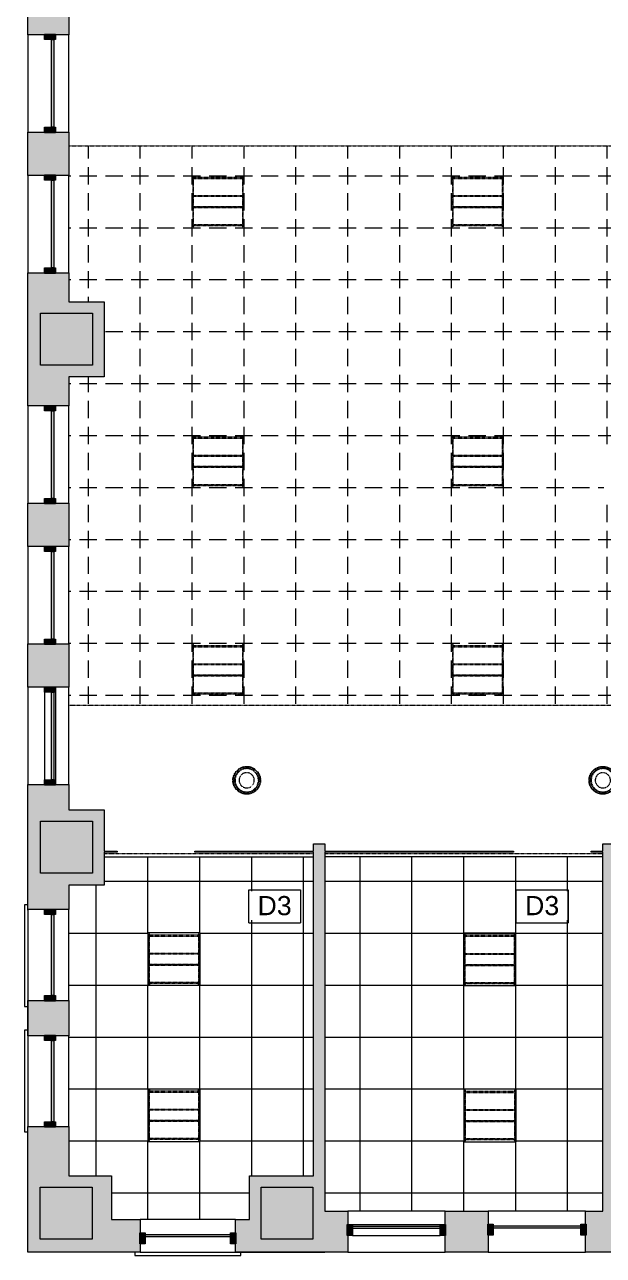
# Model space of a CAD drawing. Header units: inches. Extents: x -1767 to 678, y -1053 to 120.
# Drawn here: x -1767 to -1500, y -1024 to -456 of the extents above; entities that cross this region are included whole.
import ezdxf

# ---------------------------------------------------------------- set-up
doc = ezdxf.new("R2010")
doc.units = ezdxf.units.IN
doc.header["$MEASUREMENT"] = 0
doc.linetypes.add('Demolished', pattern=[0.1875, 0.125, -0.0625])
for name, color, linetype, lineweight in [('06_555 11th St - background_dwg', 8, 'Continuous', 9), ('A-ANNO-KEYN', 231, 'Continuous', 9), ('A-CLNG', 13, 'Continuous', 13), ('A-CLNG-PATT', 13, 'Continuous', 13), ('A-GLAZ-CURT', 52, 'Continuous', 13), ('A-GLAZ-CWMG', 51, 'Continuous', 13), ('A-WALL', 113, 'Continuous', 13), ('A-WALL-PATT', 111, 'Continuous', 13), ('C-Hatch', 7, 'Continuous', 9), ('E-LITE-EQPM', 33, 'Demolished', 9), ('I-WALL', 2, 'Continuous', 13), ('P-SILL', 7, 'Continuous', 9), ('S-COLS', 52, 'Continuous', 13), ('W', 7, 'Continuous', 9)]:
    doc.layers.add(name, color=color, linetype=linetype, lineweight=lineweight)
doc.styles.add('Arial_2', font='arial.ttf', dxfattribs={"height": 8.851796})

# ---------------------------------------------------------------- blocks, each defined once
blk = doc.blocks.new('System Panel - Glazed-4836574-FIRST FLOOR RCP DEMO')
at = {"layer": 'A-GLAZ-CURT', "lineweight": 9}
blk.add_hatch(color=7, dxfattribs=at).paths.add_polyline_path([(18.75, 1.75), (-18.75, 1.75), (-18.75, 0.75), (18.75, 0.75)], flags=0)
at = {"layer": 'A-GLAZ-CURT', "color": 8, "lineweight": 20}
for p, q in [((-18.75, 0.75), (-18.75, 1.75)), ((-18.75, 1.75), (18.75, 1.75)), ((18.75, 0.75), (-18.75, 0.75)), ((18.75, 1.75), (18.75, 0.75))]:
    blk.add_line(p, q, dxfattribs=at)
blk = doc.blocks.new('Rectangular Mullion - 2_5_ x 5_ rectangular-4836572-FIRST FLOOR RCP DEMO')
at = {"layer": 'A-GLAZ-CWMG', "lineweight": 9}
blk.add_hatch(color=7, dxfattribs=at).paths.add_polyline_path([(1.25, -2.5), (-1, -2.5), (-1, 2.5), (1.25, 2.5), (1.25, -1.75)], flags=0)
at = {"layer": 'A-GLAZ-CWMG', "color": 8, "lineweight": 20}
for p, q in [((1.25, 2.5), (-1.25, 2.5)), ((-1.25, 2.5), (-1.25, -2.5)), ((1.25, -2.5), (1.25, 2.5)), ((-1.25, -2.5), (1.25, -2.5))]:
    blk.add_line(p, q, dxfattribs=at)
blk = doc.blocks.new('Rectangular Mullion - 2_5_ x 5_ rectangular-4837751-FIRST FLOOR RCP DEMO')
at = {"layer": 'A-GLAZ-CWMG', "lineweight": 9}
blk.add_hatch(color=7, dxfattribs=at).paths.add_polyline_path([(1, -0.75), (1, -2.5), (-1.25, -2.5), (-1.25, 2.5), (1, 2.5)], flags=0)
at = {"layer": 'A-GLAZ-CWMG', "color": 8, "lineweight": 20}
for p, q in [((1.25, 2.5), (-1.25, 2.5)), ((-1.25, 2.5), (-1.25, -2.5)), ((1.25, -2.5), (1.25, 2.5)), ((-1.25, -2.5), (1.25, -2.5))]:
    blk.add_line(p, q, dxfattribs=at)
blk = doc.blocks.new('System Panel - Glazed-4837756-FIRST FLOOR RCP DEMO')
at = {"layer": 'A-GLAZ-CURT', "lineweight": 9}
blk.add_hatch(color=7, dxfattribs=at).paths.add_polyline_path([(20.25, 0.75), (20.25, 1.75), (-20.25, 1.75), (-20.25, 0.75), (5.84, 0.75)], flags=0)
at = {"layer": 'A-GLAZ-CURT', "color": 8, "lineweight": 20}
for p, q in [((-20.25, 0.75), (-20.25, 1.75)), ((-20.25, 1.75), (20.25, 1.75)), ((20.25, 0.75), (-20.25, 0.75)), ((20.25, 1.75), (20.25, 0.75))]:
    blk.add_line(p, q, dxfattribs=at)
blk = doc.blocks.new('System Panel - Glazed-4837760-FIRST FLOOR RCP DEMO')
at = {"layer": 'A-GLAZ-CURT', "lineweight": 9}
blk.add_hatch(color=7, dxfattribs=at).paths.add_polyline_path([(20.25, 0.75), (20.25, 1.75), (-20.25, 1.75), (-20.25, 0.75), (-18.45, 0.75)], flags=0)
at = {"layer": 'A-GLAZ-CURT', "color": 8, "lineweight": 20}
for p, q in [((-20.25, 0.75), (-20.25, 1.75)), ((-20.25, 1.75), (20.25, 1.75)), ((20.25, 0.75), (-20.25, 0.75)), ((20.25, 1.75), (20.25, 0.75))]:
    blk.add_line(p, q, dxfattribs=at)
blk = doc.blocks.new('System Panel - Glazed-4838992-FIRST FLOOR RCP DEMO')
at = {"layer": 'A-GLAZ-CURT', "lineweight": 9}
blk.add_hatch(color=7, dxfattribs=at).paths.add_polyline_path([(19.75, 0.75), (19.75, 1.75), (-19.75, 1.75), (-19.75, 0.75), (-10.61, 0.75)], flags=0)
at = {"layer": 'A-GLAZ-CURT', "color": 8, "lineweight": 20}
for p, q in [((-19.75, 0.75), (-19.75, 1.75)), ((-19.75, 1.75), (19.75, 1.75)), ((19.75, 0.75), (-19.75, 0.75)), ((19.75, 1.75), (19.75, 0.75))]:
    blk.add_line(p, q, dxfattribs=at)
blk = doc.blocks.new('Rectangular Mullion - 2_5_ x 5_ rectangular-4837755-FIRST FLOOR RCP DEMO')
at = {"layer": 'A-GLAZ-CWMG', "lineweight": 9}
for p, q in [((-1758.13, -764.03), (-1758.13, -804.53)), ((-1753.13, -764.03), (-1753.13, -804.53))]:
    blk.add_line(p, q, dxfattribs=at)
blk = doc.blocks.new('Concrete-Rectangular-Column - 24 x 24-5170815-FIRST FLOOR RCP DEMO')
at = {"layer": 'S-COLS', "lineweight": 9}
blk.add_hatch(color=7, dxfattribs=at).paths.add_polyline_path([(-12, -12), (12, -12), (12, 12), (-12, 12), (-12, -7.48)], flags=0)
at = {"layer": 'S-COLS', "color": 8, "lineweight": 20}
for p, q in [((-12, 12), (12, 12)), ((-12, -12), (-12, 12)), ((12, 12), (12, -12)), ((12, -12), (-12, -12))]:
    blk.add_line(p, q, dxfattribs=at)
blk = doc.blocks.new('L-Recessed-Axis-Day-Acrylic - 2 x 2-4558112-FIRST FLOOR RCP DEMO')
at = {"layer": 'E-LITE-EQPM', "color": 7}
for p, q in [((-11.34, 11.7), (-11.7, 11.7)), ((-11.7, 11.64), (-11.7, 11.7)), ((-11.7, 11.7), (-11.7, 11.64)), ((-11.7, -11.64), (-11.7, 11.64)), ((-11.34, 11.64), (-11.34, 11.7)), ((-11.34, 11.7), (-11.34, 11.64)), ((-11.34, 11.64), (-11.34, -11.64)), ((11.7, 11.7), (11.34, 11.7)), ((11.34, 11.64), (11.34, 11.7)), ((11.34, 11.7), (11.34, 11.64)), ((11.34, -11.64), (11.34, 11.64)), ((11.7, 11.64), (11.7, 11.7)), ((11.7, 11.7), (11.7, 11.64)), ((11.7, 11.64), (11.7, -11.64)), ((11.34, 11.28), (-11.34, 11.28)), ((-11.34, 11.19), (-11.34, 11.22)), ((-11.34, 10.99), (-11.34, 11.19)), ((-11.34, 10.97), (-11.34, 10.99)), ((-11.34, 10.66), (11.34, 10.66)), ((11.34, 11.22), (11.34, 11.19)), ((11.34, 11.19), (11.34, 10.99)), ((11.34, 10.99), (11.34, 10.97)), ((-11.34, 2.76), (11.34, 2.76)), ((-11.34, 2.47), (11.34, 2.47)), ((11.34, 2.44), (-11.34, 2.44)), ((-11.34, -2.44), (11.34, -2.44)), ((-11.34, -2.47), (11.34, -2.47)), ((-11.34, -2.76), (11.34, -2.76)), ((-11.34, -10.66), (11.34, -10.66)), ((-11.34, -10.99), (-11.34, -10.97)), ((-11.34, -11.19), (-11.34, -10.99)), ((-11.34, -11.22), (-11.34, -11.19)), ((-11.34, -11.28), (11.34, -11.28)), ((11.34, -10.97), (11.34, -10.99)), ((11.34, -10.99), (11.34, -11.19)), ((11.34, -11.19), (11.34, -11.22)), ((-11.7, -11.64), (-11.7, -11.7)), ((-11.7, -11.7), (-11.7, -11.64)), ((-11.7, -11.7), (-11.34, -11.7)), ((-11.34, -11.64), (-11.34, -11.7)), ((-11.34, -11.7), (-11.34, -11.64)), ((11.34, -11.64), (11.34, -11.7)), ((11.34, -11.7), (11.34, -11.64)), ((11.34, -11.7), (11.7, -11.7)), ((11.7, -11.64), (11.7, -11.7)), ((11.7, -11.7), (11.7, -11.64))]:
    blk.add_line(p, q, dxfattribs=at)
blk = doc.blocks.new('L-Recessed-Axis-Day-Acrylic - 2 x 2-V4-FIRST FLOOR RCP DEMO')
at = {"layer": 'E-LITE-EQPM', "color": 7}
for p, q in [((-11.34, 11.7), (-11.7, 11.7)), ((-11.7, 11.64), (-11.7, 11.7)), ((-11.7, -11.64), (-11.7, 11.64)), ((-11.34, 11.7), (-11.34, 11.64)), ((-11.34, 11.64), (-11.34, -11.64)), ((11.7, 11.7), (11.34, 11.7)), ((11.34, 11.64), (11.34, 11.7)), ((11.34, -11.64), (11.34, 11.64)), ((11.7, 11.7), (11.7, 11.64)), ((11.7, 11.64), (11.7, -11.64)), ((11.34, 11.28), (-11.34, 11.28)), ((-11.34, 11.19), (-11.34, 11.22)), ((-11.34, 10.99), (-11.34, 11.19)), ((-11.34, 10.97), (-11.34, 10.99)), ((-11.34, 10.66), (11.34, 10.66)), ((11.34, 11.22), (11.34, 11.19)), ((11.34, 11.19), (11.34, 10.99)), ((11.34, 10.99), (11.34, 10.97)), ((-11.34, 2.76), (11.34, 2.76)), ((-11.34, 2.47), (11.34, 2.47)), ((11.34, 2.44), (-11.34, 2.44)), ((-11.34, -2.44), (11.34, -2.44)), ((-11.34, -2.47), (11.34, -2.47)), ((-11.34, -2.76), (11.34, -2.76)), ((-11.34, -10.66), (11.34, -10.66)), ((-11.34, -10.99), (-11.34, -10.97)), ((-11.34, -11.19), (-11.34, -10.99)), ((-11.34, -11.22), (-11.34, -11.19)), ((-11.34, -11.28), (11.34, -11.28)), ((11.34, -10.97), (11.34, -10.99)), ((11.34, -10.99), (11.34, -11.19)), ((11.34, -11.19), (11.34, -11.22)), ((-11.7, -11.7), (-11.7, -11.64)), ((-11.7, -11.7), (-11.34, -11.7)), ((-11.34, -11.64), (-11.34, -11.7)), ((11.34, -11.7), (11.34, -11.64)), ((11.34, -11.7), (11.7, -11.7)), ((11.7, -11.64), (11.7, -11.7))]:
    blk.add_line(p, q, dxfattribs=at)
blk = doc.blocks.new('L-Recessed-Axis-Day-Acrylic - 2 x 2-V5-FIRST FLOOR RCP DEMO')
at = {"layer": 'E-LITE-EQPM', "color": 7}
for p, q in [((-11.34, 11.7), (-11.7, 11.7)), ((-11.7, 11.64), (-11.7, 11.7)), ((-11.7, -11.64), (-11.7, 11.64)), ((-11.34, 11.7), (-11.34, 11.64)), ((-11.34, 11.64), (-11.34, -11.64)), ((11.7, 11.7), (11.34, 11.7)), ((11.34, 11.64), (11.34, 11.7)), ((11.34, -11.64), (11.34, 11.64)), ((11.7, 11.7), (11.7, 11.64)), ((11.7, 11.64), (11.7, -11.64)), ((11.34, 11.28), (-11.34, 11.28)), ((-11.34, 11.19), (-11.34, 11.22)), ((-11.34, 10.99), (-11.34, 11.19)), ((-11.34, 10.97), (-11.34, 10.99)), ((-11.34, 10.66), (11.34, 10.66)), ((11.34, 11.22), (11.34, 11.19)), ((11.34, 11.19), (11.34, 10.99)), ((11.34, 10.99), (11.34, 10.97)), ((-11.34, 2.76), (11.34, 2.76)), ((-11.34, 2.47), (11.34, 2.47)), ((11.34, 2.44), (-11.34, 2.44)), ((-11.34, -2.44), (11.34, -2.44)), ((-11.34, -2.47), (11.34, -2.47)), ((-11.34, -2.76), (11.34, -2.76)), ((-11.34, -10.66), (11.34, -10.66)), ((-11.34, -10.99), (-11.34, -10.97)), ((-11.34, -11.19), (-11.34, -10.99)), ((-11.34, -11.22), (-11.34, -11.19)), ((-11.34, -11.28), (11.34, -11.28)), ((11.34, -10.97), (11.34, -10.99)), ((11.34, -10.99), (11.34, -11.19)), ((11.34, -11.19), (11.34, -11.22)), ((-11.7, -11.7), (-11.7, -11.64)), ((-11.7, -11.7), (-11.34, -11.7)), ((-11.34, -11.64), (-11.34, -11.7)), ((11.34, -11.7), (11.34, -11.64)), ((11.34, -11.7), (11.7, -11.7)), ((11.7, -11.64), (11.7, -11.7))]:
    blk.add_line(p, q, dxfattribs=at)
blk = doc.blocks.new('L-Pendant Allea - L-Pendant Allea-5739319-FIRST FLOOR RCP DEMO')
at = {"layer": 'E-LITE-EQPM', "color": 7, "flags": 128}
for points in [[(-6.42, 0), (-6.41, 0.26), (-6.4, 0.51), (-6.37, 0.77), (-6.34, 1.02), (-6.29, 1.28), (-6.24, 1.53), (-6.17, 1.77), (-6.09, 2.02), (-6.01, 2.26), (-5.91, 2.5), (-5.81, 2.73), (-5.69, 2.96), (-5.57, 3.19), (-5.44, 3.41), (-5.3, 3.63), (-5.15, 3.83), (-4.99, 4.04), (-4.83, 4.23), (-4.65, 4.42), (-4.47, 4.61), (-4.29, 4.78), (-4.09, 4.95), (-3.89, 5.11), (-3.68, 5.26), (-3.47, 5.4), (-3.25, 5.54), (-3.03, 5.66), (-2.8, 5.78), (-2.56, 5.89), (-2.33, 5.98), (-2.09, 6.07), (-1.84, 6.15), (-1.59, 6.22), (-1.34, 6.28), (-1.09, 6.33), (-0.84, 6.37), (-0.58, 6.39), (-0.33, 6.41), (-0.07, 6.42), (0.19, 6.42), (0.44, 6.4), (0.7, 6.38), (0.95, 6.35), (1.21, 6.31), (1.46, 6.25), (1.71, 6.19), (1.95, 6.12), (2.2, 6.03), (2.44, 5.94), (2.67, 5.84), (2.9, 5.73), (3.13, 5.61), (3.35, 5.48), (3.57, 5.34), (3.78, 5.19), (3.98, 5.04), (4.18, 4.87), (4.37, 4.7), (4.56, 4.52), (4.73, 4.34), (4.9, 4.14), (5.07, 3.94), (5.22, 3.74), (5.36, 3.53), (5.5, 3.31), (5.63, 3.09), (5.75, 2.86), (5.86, 2.63), (5.96, 2.39), (6.05, 2.15), (6.13, 1.91), (6.2, 1.66), (6.26, 1.41), (6.31, 1.16), (6.36, 0.91), (6.39, 0.65), (6.41, 0.4), (6.42, 0.14), (6.42, 0)], [(-6.3, 0), (-6.29, 0.25), (-6.27, 0.5), (-6.25, 0.75), (-6.21, 1), (-6.17, 1.25), (-6.11, 1.5), (-6.05, 1.74), (-5.98, 1.98), (-5.89, 2.22), (-5.8, 2.45), (-5.7, 2.68), (-5.58, 2.91), (-5.46, 3.13), (-5.33, 3.34), (-5.2, 3.55), (-5.05, 3.76), (-4.89, 3.96), (-4.73, 4.15), (-4.56, 4.34), (-4.39, 4.52), (-4.2, 4.69), (-4.01, 4.85), (-3.81, 5.01), (-3.61, 5.16), (-3.4, 5.3), (-3.19, 5.43), (-2.97, 5.55), (-2.74, 5.67), (-2.51, 5.77), (-2.28, 5.87), (-2.04, 5.95), (-1.8, 6.03), (-1.56, 6.1), (-1.32, 6.16), (-1.07, 6.2), (-0.82, 6.24), (-0.57, 6.27), (-0.32, 6.29), (-0.07, 6.29), (0.18, 6.29), (0.44, 6.28), (0.69, 6.26), (0.94, 6.23), (1.18, 6.18), (1.43, 6.13), (1.67, 6.07), (1.92, 6), (2.15, 5.92), (2.39, 5.82), (2.62, 5.72), (2.85, 5.61), (3.07, 5.5), (3.29, 5.37), (3.5, 5.23), (3.7, 5.09), (3.91, 4.94), (4.1, 4.78), (4.29, 4.61), (4.47, 4.43), (4.64, 4.25), (4.81, 4.06), (4.97, 3.87), (5.12, 3.67), (5.26, 3.46), (5.39, 3.25), (5.52, 3.03), (5.64, 2.8), (5.74, 2.58), (5.84, 2.34), (5.93, 2.11), (6.01, 1.87), (6.08, 1.63), (6.14, 1.38), (6.19, 1.14), (6.23, 0.89), (6.26, 0.64), (6.28, 0.39), (6.29, 0.14), (6.3, 0)], [(6.42, 0), (6.41, -0.26), (6.4, -0.51), (6.37, -0.77), (6.34, -1.02), (6.29, -1.28), (6.24, -1.53), (6.17, -1.77), (6.09, -2.02), (6.01, -2.26), (5.91, -2.5), (5.81, -2.73), (5.69, -2.96), (5.57, -3.19), (5.44, -3.41), (5.3, -3.63), (5.15, -3.83), (4.99, -4.04), (4.83, -4.23), (4.65, -4.42), (4.47, -4.61), (4.29, -4.78), (4.09, -4.95), (3.89, -5.11), (3.68, -5.26), (3.47, -5.4), (3.25, -5.54), (3.03, -5.66), (2.8, -5.78), (2.56, -5.89), (2.33, -5.98), (2.09, -6.07), (1.84, -6.15), (1.59, -6.22), (1.34, -6.28), (1.09, -6.33), (0.84, -6.37), (0.58, -6.39), (0.33, -6.41), (0.07, -6.42), (-0.19, -6.42), (-0.44, -6.4), (-0.7, -6.38), (-0.95, -6.35), (-1.21, -6.31), (-1.46, -6.25), (-1.71, -6.19), (-1.95, -6.12), (-2.2, -6.03), (-2.44, -5.94), (-2.67, -5.84), (-2.9, -5.73), (-3.13, -5.61), (-3.35, -5.48), (-3.57, -5.34), (-3.78, -5.19), (-3.98, -5.04), (-4.18, -4.87), (-4.37, -4.7), (-4.56, -4.52), (-4.73, -4.34), (-4.9, -4.14), (-5.07, -3.94), (-5.22, -3.74), (-5.36, -3.53), (-5.5, -3.31), (-5.63, -3.09), (-5.75, -2.86), (-5.86, -2.63), (-5.96, -2.39), (-6.05, -2.15), (-6.13, -1.91), (-6.2, -1.66), (-6.26, -1.41), (-6.31, -1.16), (-6.36, -0.91), (-6.39, -0.65), (-6.41, -0.4), (-6.42, -0.14), (-6.42, 0)], [(6.3, 0), (6.29, -0.25), (6.27, -0.5), (6.25, -0.75), (6.21, -1), (6.17, -1.25), (6.11, -1.5), (6.05, -1.74), (5.98, -1.98), (5.89, -2.22), (5.8, -2.45), (5.7, -2.68), (5.58, -2.91), (5.46, -3.13), (5.33, -3.34), (5.2, -3.55), (5.05, -3.76), (4.89, -3.96), (4.73, -4.15), (4.56, -4.34), (4.39, -4.52), (4.2, -4.69), (4.01, -4.85), (3.81, -5.01), (3.61, -5.16), (3.4, -5.3), (3.19, -5.43), (2.97, -5.55), (2.74, -5.67), (2.51, -5.77), (2.28, -5.87), (2.04, -5.95), (1.8, -6.03), (1.56, -6.1), (1.32, -6.16), (1.07, -6.2), (0.82, -6.24), (0.57, -6.27), (0.32, -6.29), (0.07, -6.29), (-0.18, -6.29), (-0.44, -6.28), (-0.69, -6.26), (-0.94, -6.23), (-1.18, -6.18), (-1.43, -6.13), (-1.67, -6.07), (-1.92, -6), (-2.15, -5.92), (-2.39, -5.82), (-2.62, -5.72), (-2.85, -5.61), (-3.07, -5.5), (-3.29, -5.37), (-3.5, -5.23), (-3.7, -5.09), (-3.91, -4.94), (-4.1, -4.78), (-4.29, -4.61), (-4.47, -4.43), (-4.64, -4.25), (-4.81, -4.06), (-4.97, -3.87), (-5.12, -3.67), (-5.26, -3.46), (-5.39, -3.25), (-5.52, -3.03), (-5.64, -2.8), (-5.74, -2.58), (-5.84, -2.34), (-5.93, -2.11), (-6.01, -1.87), (-6.08, -1.63), (-6.14, -1.38), (-6.19, -1.14), (-6.23, -0.89), (-6.26, -0.64), (-6.28, -0.39), (-6.29, -0.14), (-6.3, 0)]]:
    blk.add_lwpolyline(points, dxfattribs=at)
at = {"layer": 'E-LITE-EQPM', "color": 7}
for radius, start, end in [(6.25, 360, 180), (6.25, 180, 360), (5.65, 360, 180), (5.65, 180, 360), (5.4, 360, 180), (5.4, 180, 360), (3.52, 0, 180), (3.52, 180, 0)]:
    blk.add_arc((0, 0), radius, start, end, dxfattribs=at)
blk = doc.blocks.new('06_555 11th St - background_dwg-4793957-FIRST FLOOR RCP DEMO')
at = {"layer": 'C-Hatch'}
blk.add_line((1612.18, 1972.23), (1612.18, 1997.73), dxfattribs=at)
at = {"layer": 'P-SILL', "flags": 128}
for points in [[(1612.18, 2100.23), (1610.68, 2100.23), (1610.68, 2053.23), (1612.18, 2053.23)], [(1612.18, 2042.23), (1610.68, 2042.23), (1610.68, 1995.23), (1612.18, 1995.23)], [(1661.68, 1939.72), (1661.68, 1938.22), (1710.68, 1938.22), (1710.68, 1939.72)]]:
    blk.add_lwpolyline(points, dxfattribs=at)
at = {"layer": 'W'}
for p, q in [((1612.18, 2330.73), (1612.18, 2392.23)), ((1612.18, 2097.73), (1612.18, 2155.73)), ((1612.18, 2055.73), (1612.18, 2039.73)), ((1612.18, 1972.23), (1612.18, 1997.73)), ((1708.18, 1939.72), (1749.56, 1939.72))]:
    blk.add_line(p, q, dxfattribs=at)
blk = doc.blocks.new('Keynote Tag - Keynote Number - Boxed-135510-FIRST FLOOR RCP DEMO')
at = {"layer": 'A-ANNO-KEYN'}
for p, q in [((-0.125, -0.0792), (-0.125, 0.0781)), ((-0.125, 0.0781), (0.125, 0.0781)), ((0.125, 0.0781), (0.125, -0.0792)), ((-0.125, -0.0792), (0.125, -0.0792))]:
    blk.add_line(p, q, dxfattribs=at)

msp = doc.modelspace()

# ---------------------------------------------------------------- hatches: boundary and pattern name
at = {"layer": 'A-CLNG-PATT', "linetype": 'Demolished'}
h = msp.add_hatch(dxfattribs=at)
h.set_pattern_fill('FP1_5', color=10, style=0, pattern_type=2)
h.set_pattern_definition([(0, (-1474.04, -645.473), (24, -24), [4, -4, 8, -4, -4]), (0, (-1474.04, -645.473), (24, -24), [-20, 4, 0]), (270, (-1474.04, -645.473), (-24, -24), [4, -4, 8, -4, -4]), (270, (-1474.04, -645.473), (-24, -24), [-20, 4, 0])])
h.paths.add_polyline_path([(-1395.28, -770.28), (-1226.2, -770.28), (-1226.2, -511.67), (-1746.88, -511.67), (-1746.88, -583.66), (-1730.51, -583.66), (-1730.51, -618.41), (-1746.88, -618.41), (-1746.88, -770.28), (-1433.68, -770.28)], flags=0)
h.paths.add_polyline_path([(-1689.63, -765.41), (-1689.63, -742.13), (-1689.27, -742.13), (-1689.27, -742.49), (-1666.6, -742.49), (-1666.6, -742.13), (-1666.24, -742.13), (-1666.24, -765.41), (-1666.6, -765.41), (-1666.6, -765.05), (-1689.27, -765.05), (-1689.27, -765.41)], flags=0)
h.paths.add_polyline_path([(-1569.08, -765.41), (-1569.44, -765.41), (-1569.44, -742.13), (-1569.08, -742.13), (-1569.08, -742.49), (-1546.4, -742.49), (-1546.4, -742.13), (-1546.04, -742.13), (-1546.04, -765.41), (-1546.4, -765.41), (-1546.4, -765.05), (-1569.08, -765.05)], flags=0)
h.paths.add_polyline_path([(-1426.6, -765.41), (-1426.96, -765.41), (-1426.96, -765.05), (-1449.64, -765.05), (-1449.64, -765.41), (-1450, -765.41), (-1450, -742.13), (-1449.64, -742.13), (-1449.64, -742.49), (-1426.96, -742.49), (-1426.96, -742.13), (-1426.6, -742.13), (-1426.6, -762.22)], flags=0)
h.paths.add_polyline_path([(-1666.6, -756.53), (-1666.6, -756.25), (-1689.27, -756.25), (-1689.27, -756.53), (-1683.29, -756.53)], flags=0)
h.paths.add_polyline_path([(-1546.4, -756.53), (-1546.4, -756.25), (-1569.08, -756.25), (-1569.08, -756.53), (-1548.89, -756.53)], flags=0)
h.paths.add_polyline_path([(-1449.64, -756.53), (-1426.96, -756.53), (-1426.96, -756.25), (-1449.64, -756.25)], flags=0)
h.paths.add_polyline_path([(-1689.27, -751.3), (-1666.6, -751.3), (-1666.6, -751.01), (-1689.27, -751.01)], flags=0)
h.paths.add_polyline_path([(-1568.09, -751.3), (-1546.4, -751.3), (-1546.4, -751.01), (-1569.08, -751.01), (-1569.08, -751.3)], flags=0)
h.paths.add_polyline_path([(-1449.64, -751.3), (-1426.96, -751.3), (-1426.96, -751.01), (-1449.64, -751.01)], flags=0)
h.paths.add_polyline_path([(-1472.08, -679.18), (-1497.76, -679.18), (-1497.76, -675.68), (-1475.89, -675.68), (-1475.89, -674.78), (-1499.39, -674.78), (-1499.39, -650.78), (-1497.76, -650.78), (-1497.76, -649.28), (-1470.64, -649.28), (-1470.64, -679.18)], flags=0)
h.paths.add_polyline_path([(-1260.39, -678.93), (-1260.39, -673.68), (-1259.57, -673.68), (-1259.57, -643.68), (-1235.57, -643.68), (-1235.57, -673.68), (-1234.39, -673.68), (-1234.39, -678.93), (-1259.57, -678.93)], flags=0)
h.paths.add_polyline_path([(-1666.24, -669.01), (-1666.6, -669.01), (-1666.6, -668.65), (-1689.27, -668.65), (-1689.27, -669.01), (-1689.63, -669.01), (-1689.63, -645.73), (-1689.27, -645.73), (-1689.27, -646.09), (-1666.6, -646.09), (-1666.6, -645.73), (-1666.24, -645.73), (-1666.24, -667.35)], flags=0)
h.paths.add_polyline_path([(-1546.4, -669.01), (-1546.4, -668.65), (-1569.08, -668.65), (-1569.08, -669.01), (-1569.44, -669.01), (-1569.44, -645.73), (-1569.08, -645.73), (-1569.08, -646.09), (-1546.4, -646.09), (-1546.4, -645.73), (-1546.04, -645.73), (-1546.04, -669.01)], flags=0)
h.paths.add_polyline_path([(-1426.6, -669.01), (-1426.96, -669.01), (-1426.96, -668.65), (-1449.64, -668.65), (-1449.64, -669.01), (-1450, -669.01), (-1450, -645.73), (-1449.64, -645.73), (-1449.64, -646.09), (-1426.96, -646.09), (-1426.96, -645.73), (-1426.6, -645.73), (-1426.6, -667.35)], flags=0)
h.paths.add_polyline_path([(-1329.81, -669.01), (-1329.81, -645.73), (-1329.45, -645.73), (-1329.45, -646.09), (-1306.77, -646.09), (-1306.77, -645.73), (-1306.41, -645.73), (-1306.41, -669.01), (-1306.77, -669.01), (-1306.77, -668.65), (-1329.45, -668.65), (-1329.45, -669.01)], flags=0)
h.paths.add_polyline_path([(-1689.27, -660.13), (-1666.6, -660.13), (-1666.6, -659.84), (-1689.27, -659.84)], flags=0)
h.paths.add_polyline_path([(-1568.09, -660.13), (-1546.4, -660.13), (-1546.4, -659.84), (-1569.08, -659.84), (-1569.08, -660.13)], flags=0)
h.paths.add_polyline_path([(-1449.64, -660.13), (-1426.96, -660.13), (-1426.96, -659.84), (-1449.64, -659.84)], flags=0)
h.paths.add_polyline_path([(-1318.48, -660.13), (-1306.77, -660.13), (-1306.77, -659.84), (-1329.45, -659.84), (-1329.45, -660.13)], flags=0)
h.paths.add_polyline_path([(-1666.6, -654.89), (-1666.6, -654.61), (-1689.27, -654.61), (-1689.27, -654.89), (-1673.69, -654.89)], flags=0)
h.paths.add_polyline_path([(-1546.4, -654.89), (-1546.4, -654.61), (-1569.08, -654.61), (-1569.08, -654.89), (-1548.89, -654.89)], flags=0)
h.paths.add_polyline_path([(-1443.28, -654.89), (-1426.96, -654.89), (-1426.96, -654.61), (-1449.64, -654.61), (-1449.64, -654.89)], flags=0)
h.paths.add_polyline_path([(-1328.08, -654.89), (-1306.77, -654.89), (-1306.77, -654.61), (-1329.45, -654.61), (-1329.45, -654.89)], flags=0)
h.paths.add_polyline_path([(-1689.63, -548.98), (-1689.63, -525.7), (-1689.27, -525.7), (-1689.27, -526.06), (-1666.6, -526.06), (-1666.6, -525.7), (-1666.24, -525.7), (-1666.24, -548.98), (-1666.6, -548.98), (-1666.6, -548.61), (-1689.27, -548.61), (-1689.27, -548.98)], flags=0)
h.paths.add_polyline_path([(-1546.4, -548.98), (-1546.4, -548.61), (-1569.08, -548.61), (-1569.08, -548.98), (-1569.44, -548.98), (-1569.44, -525.7), (-1569.08, -525.7), (-1569.08, -526.06), (-1546.4, -526.06), (-1546.4, -525.7), (-1546.04, -525.7), (-1546.04, -548.98)], flags=0)
h.paths.add_polyline_path([(-1450, -548.98), (-1450, -525.7), (-1449.64, -525.7), (-1449.64, -526.06), (-1426.96, -526.06), (-1426.96, -525.7), (-1426.6, -525.7), (-1426.6, -548.98), (-1426.96, -548.98), (-1426.96, -548.61), (-1449.64, -548.61), (-1449.64, -548.98)], flags=0)
h.paths.add_polyline_path([(-1306.41, -548.98), (-1306.77, -548.98), (-1306.77, -548.61), (-1329.45, -548.61), (-1329.45, -548.98), (-1329.81, -548.98), (-1329.81, -525.7), (-1329.45, -525.7), (-1329.45, -526.06), (-1306.77, -526.06), (-1306.77, -525.7), (-1306.41, -525.7), (-1306.41, -548.55)], flags=0)
h.paths.add_polyline_path([(-1666.6, -540.09), (-1666.6, -539.81), (-1689.27, -539.81), (-1689.27, -540.09), (-1683.29, -540.09)], flags=0)
h.paths.add_polyline_path([(-1546.4, -540.09), (-1546.4, -539.81), (-1569.08, -539.81), (-1569.08, -540.09), (-1548.89, -540.09)], flags=0)
h.paths.add_polyline_path([(-1433.68, -540.09), (-1426.96, -540.09), (-1426.96, -539.81), (-1449.64, -539.81), (-1449.64, -540.09)], flags=0)
h.paths.add_polyline_path([(-1329.45, -540.09), (-1306.77, -540.09), (-1306.77, -539.81), (-1329.45, -539.81)], flags=0)
h.paths.add_polyline_path([(-1683.29, -534.86), (-1666.6, -534.86), (-1666.6, -534.58), (-1689.27, -534.58), (-1689.27, -534.86)], flags=0)
h.paths.add_polyline_path([(-1569.08, -534.86), (-1546.4, -534.86), (-1546.4, -534.58), (-1569.08, -534.58)], flags=0)
h.paths.add_polyline_path([(-1449.64, -534.86), (-1426.96, -534.86), (-1426.96, -534.58), (-1449.64, -534.58)], flags=0)
h.paths.add_polyline_path([(-1329.45, -534.86), (-1306.77, -534.86), (-1306.77, -534.58), (-1329.45, -534.58)], flags=0)
at = {"layer": 'A-CLNG-PATT'}
h = msp.add_hatch(dxfattribs=at)
h.set_pattern_fill('FP1_1', color=256, style=0, pattern_type=2)
h.set_pattern_definition([(90, (-1686.32, -923.408), (24, -1e-15), []), (0, (-1686.32, -923.408), (0, -24), [])])
h.paths.add_polyline_path([(-1664.09, -1007.78), (-1663.39, -1007.78), (-1663.39, -987.53), (-1633.76, -987.53), (-1633.76, -840.17), (-1730.51, -840.17), (-1730.51, -853.16), (-1746.88, -853.16), (-1746.88, -987.53), (-1727.14, -987.53), (-1727.14, -1007.78), (-1669.89, -1007.78)], flags=0)
h.paths.add_polyline_path([(-1710.38, -971.63), (-1710.38, -947.42), (-1686.17, -947.42), (-1686.17, -971.63), (-1702.49, -971.63)], flags=0)
h.paths.add_polyline_path([(-1686.17, -899.51), (-1710.38, -899.51), (-1710.38, -875.3), (-1686.17, -875.3), (-1686.17, -896.15)], flags=0)
h = msp.add_hatch(dxfattribs=at)
h.set_pattern_fill('FP1_2', color=256, style=0, pattern_type=2)
h.set_pattern_definition([(90, (-1564.198, -923.408), (24, -1e-15), []), (0, (-1564.198, -923.408), (0, -24), [])])
h.paths.add_polyline_path([(-1587.29, -1003.79), (-1499.89, -1003.79), (-1499.89, -839.92), (-1628.51, -839.92), (-1628.51, -1003.79), (-1617.88, -1003.79)], flags=0)
h.paths.add_polyline_path([(-1540.04, -971.76), (-1564.25, -971.76), (-1564.25, -947.55), (-1540.04, -947.55), (-1540.04, -968.69)], flags=0)
h.paths.add_polyline_path([(-1548.89, -899.63), (-1564.38, -899.63), (-1564.38, -875.42), (-1540.17, -875.42), (-1540.17, -899.63)], flags=0)
at = {"layer": 'A-WALL-PATT', "lineweight": 9}
h = msp.add_hatch(color=7, dxfattribs=at)
h.paths.add_polyline_path([(-1760.14, -990.28), (-1746.88, -990.28), (-1746.88, -964.78), (-1765.88, -964.78), (-1765.88, -990.28)], flags=0)
h.paths.add_polyline_path([(-1746.88, -922.78), (-1746.88, -906.53), (-1765.88, -906.53), (-1765.88, -922.78)], flags=0)
h.paths.add_polyline_path([(-1760.01, -864.53), (-1746.88, -864.53), (-1746.88, -847.66), (-1760.01, -847.66), (-1760.01, -823.66), (-1746.88, -823.66), (-1746.88, -806.78), (-1765.88, -806.78), (-1765.88, -864.53)], flags=0)
h.paths.add_polyline_path([(-1746.88, -761.78), (-1746.88, -741.78), (-1765.88, -741.78), (-1765.88, -761.78)], flags=0)
h.paths.add_polyline_path([(-1765.88, -696.78), (-1746.88, -696.78), (-1746.88, -676.78), (-1765.88, -676.78)], flags=0)
h.paths.add_polyline_path([(-1760.01, -631.78), (-1746.88, -631.78), (-1746.88, -612.91), (-1760.01, -612.91), (-1760.01, -588.91), (-1746.88, -588.91), (-1746.88, -570.28), (-1765.88, -570.28), (-1765.88, -631.78)], flags=0)
h.paths.add_polyline_path([(-1765.88, -525.28), (-1746.88, -525.28), (-1746.88, -505.28), (-1765.88, -505.28), (-1765.88, -522.26)], flags=0)
h.paths.add_polyline_path([(-1759.12, -460.28), (-1746.88, -460.28), (-1746.88, -440.53), (-1765.88, -440.53), (-1765.88, -460.28)], flags=0)
h.paths.add_polyline_path([(-1746.88, -395.53), (-1746.88, -376.41), (-1760.01, -376.41), (-1760.01, -352.41), (-1746.88, -352.41), (-1746.88, -333.78), (-1765.88, -333.78), (-1765.88, -395.53)], flags=0)
h.paths.add_polyline_path([(-1746.88, -288.78), (-1746.88, -268.78), (-1765.88, -268.78), (-1765.88, -288.78)], flags=0)
h.paths.add_polyline_path([(-1746.88, -223.78), (-1746.88, -203.78), (-1765.88, -203.78), (-1765.88, -223.78)], flags=0)
h.paths.add_polyline_path([(-1765.88, -158.78), (-1746.88, -158.78), (-1746.88, -147.16), (-1765.88, -147.16)], flags=0)
for points in [[(-1746.88, -588.91), (-1736.01, -588.91), (-1736.01, -583.66), (-1746.88, -583.66)], [(-1730.51, -612.91), (-1730.51, -583.66), (-1736.01, -583.66), (-1736.01, -612.91)], [(-1736.01, -618.41), (-1730.51, -618.41), (-1730.51, -612.91), (-1746.88, -612.91), (-1746.88, -618.41)], [(-1736.01, -823.91), (-1730.51, -823.91), (-1730.51, -818.41), (-1746.88, -818.41), (-1746.88, -823.66), (-1736.01, -823.66)], [(-1733.94, -847.66), (-1730.51, -847.66), (-1730.51, -823.91), (-1736.01, -823.91), (-1736.01, -847.66)], [(-1628.51, -987.53), (-1628.51, -834.15), (-1633.76, -834.15), (-1633.76, -987.53)], [(-1494.64, -1003.79), (-1494.64, -834.15), (-1499.89, -834.15), (-1499.89, -1003.79)], [(-1738.89, -853.16), (-1730.51, -853.16), (-1730.51, -847.66), (-1746.88, -847.66), (-1746.88, -853.16), (-1740.89, -853.16)], [(-1727.14, -993.03), (-1727.14, -987.53), (-1746.88, -987.53), (-1746.88, -990.28), (-1759.89, -990.28), (-1759.89, -992.78), (-1736.14, -992.78), (-1736.14, -993.03), (-1732.93, -993.03)], [(-1663.39, -1007.78), (-1658.01, -1007.78), (-1658.01, -992.78), (-1657.89, -992.78), (-1657.89, -987.53), (-1663.39, -987.53)], [(-1634.01, -993.03), (-1628.51, -993.03), (-1628.51, -987.53), (-1657.89, -987.53), (-1657.89, -992.78), (-1634.01, -992.78)], [(-1765.89, -1016.78), (-1760.14, -1016.78), (-1760.14, -992.78), (-1759.89, -992.78), (-1759.89, -990.28), (-1765.89, -990.28), (-1765.89, -1013.34)], [(-1736.14, -1016.78), (-1727.14, -1016.78), (-1727.14, -993.03), (-1736.14, -993.03), (-1736.14, -1013.34)], [(-1634.01, -1022.78), (-1628.51, -1022.78), (-1628.51, -993.03), (-1634.01, -993.03), (-1634.01, -1016.78)], [(-1727.14, -1022.78), (-1727.14, -1016.78), (-1765.89, -1016.78), (-1765.89, -1022.78), (-1736.14, -1022.78)], [(-1634.01, -1022.78), (-1634.01, -1016.78), (-1657.89, -1016.78), (-1657.89, -1022.78)]]:
    msp.add_hatch(color=7, dxfattribs=at).paths.add_polyline_path(points, flags=0)
h = msp.add_hatch(color=7, dxfattribs=at)
h.paths.add_polyline_path([(-1664.09, -838.03), (-1633.76, -838.03), (-1633.76, -837.53), (-1688.64, -837.53), (-1688.64, -838.03)], flags=0)
h.paths.add_polyline_path([(-1724.64, -838.03), (-1724.64, -837.53), (-1730.51, -837.53), (-1730.51, -838.03)], flags=0)
h = msp.add_hatch(color=7, dxfattribs=at)
h.paths.add_polyline_path([(-1499.89, -838.03), (-1499.89, -837.53), (-1505.26, -837.53), (-1505.26, -838.03)], flags=0)
h.paths.add_polyline_path([(-1548.89, -838.03), (-1541.26, -838.03), (-1541.26, -837.53), (-1628.51, -837.53), (-1628.51, -838.03), (-1587.29, -838.03)], flags=0)
h = msp.add_hatch(color=7, dxfattribs=at)
h.paths.add_polyline_path([(-1377.88, -1022.79), (-1367.26, -1022.78), (-1367.26, -1003.79), (-1377.88, -1003.79), (-1377.88, -1013.34)], flags=0)
h.paths.add_polyline_path([(-1442.88, -1022.79), (-1422.88, -1022.79), (-1422.88, -1003.79), (-1442.88, -1003.79), (-1442.88, -1013.34)], flags=0)
h.paths.add_polyline_path([(-1487.88, -1022.79), (-1487.88, -1003.79), (-1507.88, -1003.79), (-1507.88, -1022.79)], flags=0)
h.paths.add_polyline_path([(-1552.88, -1022.79), (-1552.88, -1003.79), (-1572.88, -1003.79), (-1572.88, -1022.79)], flags=0)
h.paths.add_polyline_path([(-1625.69, -1022.79), (-1617.88, -1022.79), (-1617.88, -1003.79), (-1628.51, -1003.79), (-1628.51, -1022.79)], flags=0)
h = msp.add_hatch(color=7, dxfattribs=at)
h.paths.add_polyline_path([(-1727.14, -1022.78), (-1713.88, -1022.78), (-1713.88, -1007.78), (-1727.14, -1007.78), (-1727.14, -1016.78)], flags=0)
h.paths.add_polyline_path([(-1658.01, -1022.78), (-1657.89, -1022.78), (-1657.89, -1016.78), (-1658.01, -1016.78), (-1658.01, -1007.78), (-1669.89, -1007.78), (-1669.89, -1022.78), (-1663.39, -1022.78)], flags=0)

# ---------------------------------------------------------------- linework, layer by layer
at = {"layer": 'A-CLNG', "color": 7, "linetype": 'Demolished', "lineweight": 9}
for p, q in [((-1746.88, -511.67), (-1226.2, -511.67)), ((-1226.2, -770.28), (-1746.88, -770.28)), ((-1730.51, -838.67), (-1633.76, -838.67)), ((-1628.51, -838.67), (-1499.89, -838.67))]:
    msp.add_line(p, q, dxfattribs=at)
at = {"layer": 'A-CLNG'}
for p, q in [((-1730.51, -840.17), (-1633.76, -840.17)), ((-1628.51, -839.92), (-1499.89, -839.92)), ((-1686.17, -875.3), (-1710.38, -875.3)), ((-1710.38, -875.3), (-1710.38, -899.51)), ((-1686.17, -899.51), (-1686.17, -875.3)), ((-1540.17, -875.42), (-1564.38, -875.42)), ((-1564.38, -875.42), (-1564.38, -899.63)), ((-1540.17, -899.63), (-1540.17, -875.42)), ((-1710.38, -899.51), (-1686.17, -899.51)), ((-1564.38, -899.63), (-1540.17, -899.63)), ((-1686.17, -947.42), (-1710.38, -947.42)), ((-1710.38, -947.42), (-1710.38, -971.63)), ((-1686.17, -971.63), (-1686.17, -947.42)), ((-1540.04, -947.55), (-1564.25, -947.55)), ((-1564.25, -947.55), (-1564.25, -971.76)), ((-1540.04, -971.76), (-1540.04, -947.55)), ((-1710.38, -971.63), (-1686.17, -971.63)), ((-1564.25, -971.76), (-1540.04, -971.76))]:
    msp.add_line(p, q, dxfattribs=at)
at = {"layer": 'A-WALL', "color": 8, "lineweight": 20}
for p, q in [((-1765.88, -460.28), (-1765.88, -440.53)), ((-1746.88, -440.53), (-1746.88, -460.28)), ((-1746.88, -460.28), (-1765.88, -460.28)), ((-1765.88, -525.28), (-1765.88, -505.28)), ((-1765.88, -505.28), (-1746.88, -505.28)), ((-1746.88, -505.28), (-1746.88, -525.28)), ((-1746.88, -525.28), (-1765.88, -525.28)), ((-1765.88, -631.78), (-1765.88, -570.28)), ((-1765.88, -570.28), (-1746.88, -570.28)), ((-1746.88, -570.28), (-1746.88, -583.66)), ((-1746.88, -583.66), (-1730.51, -583.66)), ((-1730.51, -583.66), (-1730.51, -618.41)), ((-1746.88, -618.41), (-1746.88, -631.78)), ((-1730.51, -618.41), (-1746.88, -618.41)), ((-1746.88, -631.78), (-1765.88, -631.78)), ((-1765.88, -696.78), (-1765.88, -676.78)), ((-1765.88, -676.78), (-1746.88, -676.78)), ((-1746.88, -676.78), (-1746.88, -696.78)), ((-1746.88, -696.78), (-1765.88, -696.78)), ((-1765.88, -761.78), (-1765.88, -741.78)), ((-1765.88, -741.78), (-1746.88, -741.78)), ((-1746.88, -741.78), (-1746.88, -761.78)), ((-1746.88, -761.78), (-1765.88, -761.78)), ((-1765.88, -864.53), (-1765.88, -806.78)), ((-1765.88, -806.78), (-1746.88, -806.78)), ((-1746.88, -806.78), (-1746.88, -818.41)), ((-1746.88, -818.41), (-1730.51, -818.41)), ((-1730.51, -818.41), (-1730.51, -837.53)), ((-1730.51, -838.03), (-1730.51, -853.16)), ((-1746.88, -853.16), (-1746.88, -864.53)), ((-1730.51, -853.16), (-1746.88, -853.16)), ((-1746.88, -864.53), (-1765.88, -864.53)), ((-1765.88, -922.78), (-1765.88, -906.53)), ((-1765.88, -906.53), (-1746.88, -906.53)), ((-1746.88, -906.53), (-1746.88, -922.78)), ((-1746.88, -922.78), (-1765.88, -922.78)), ((-1765.88, -990.28), (-1765.88, -964.78)), ((-1765.88, -964.78), (-1746.88, -964.78)), ((-1746.88, -964.78), (-1746.88, -987.53)), ((-1746.88, -987.53), (-1727.14, -987.53)), ((-1727.14, -987.53), (-1727.14, -1007.78)), ((-1663.39, -1007.78), (-1663.39, -987.53)), ((-1663.39, -987.53), (-1633.76, -987.53)), ((-1628.51, -987.53), (-1628.51, -1003.79)), ((-1765.89, -1022.78), (-1765.89, -990.28)), ((-1628.51, -1003.79), (-1617.88, -1003.79)), ((-1617.88, -1003.79), (-1617.88, -1022.79)), ((-1572.88, -1022.79), (-1572.88, -1003.79)), ((-1572.88, -1003.79), (-1552.88, -1003.79)), ((-1552.88, -1003.79), (-1552.88, -1022.79)), ((-1507.88, -1022.79), (-1507.88, -1003.79)), ((-1507.88, -1003.79), (-1499.89, -1003.79)), ((-1727.14, -1007.78), (-1713.88, -1007.78)), ((-1713.88, -1007.78), (-1713.88, -1022.78)), ((-1669.89, -1022.78), (-1669.89, -1007.78)), ((-1669.89, -1007.78), (-1663.39, -1007.78)), ((-1727.14, -1022.78), (-1765.89, -1022.78)), ((-1713.88, -1022.78), (-1727.14, -1022.78)), ((-1657.89, -1022.78), (-1669.89, -1022.78)), ((-1628.51, -1022.78), (-1657.89, -1022.78)), ((-1617.88, -1022.79), (-1628.51, -1022.79)), ((-1552.88, -1022.79), (-1572.88, -1022.79)), ((-1487.88, -1022.79), (-1507.88, -1022.79))]:
    msp.add_line(p, q, dxfattribs=at)
at = {"layer": 'A-WALL', "lineweight": 9}
for p, q in [((-1765.88, -460.28), (-1765.88, -505.28)), ((-1746.88, -505.28), (-1746.88, -460.28)), ((-1765.88, -525.28), (-1765.88, -570.28)), ((-1746.88, -570.28), (-1746.88, -525.28)), ((-1765.88, -631.78), (-1765.88, -676.78)), ((-1746.88, -676.78), (-1746.88, -631.78)), ((-1765.88, -696.78), (-1765.88, -741.78)), ((-1746.88, -741.78), (-1746.88, -696.78)), ((-1765.88, -761.78), (-1765.88, -806.78)), ((-1746.88, -806.78), (-1746.88, -761.78)), ((-1765.88, -864.53), (-1765.88, -906.53)), ((-1746.88, -906.53), (-1746.88, -864.53)), ((-1765.88, -922.78), (-1765.88, -964.78)), ((-1746.88, -964.78), (-1746.88, -922.78)), ((-1572.88, -1003.79), (-1617.88, -1003.79)), ((-1507.88, -1003.79), (-1552.88, -1003.79)), ((-1669.89, -1007.78), (-1713.88, -1007.78)), ((-1713.88, -1022.78), (-1669.89, -1022.78)), ((-1617.88, -1022.79), (-1572.88, -1022.79)), ((-1552.88, -1022.79), (-1507.88, -1022.79))]:
    msp.add_line(p, q, dxfattribs=at)
at = {"layer": 'I-WALL', "color": 8, "lineweight": 20}
for p, q in [((-1633.76, -837.53), (-1633.76, -834.15)), ((-1633.76, -834.15), (-1628.51, -834.15)), ((-1628.51, -834.15), (-1628.51, -837.53)), ((-1499.89, -837.53), (-1499.89, -834.15)), ((-1499.89, -834.15), (-1494.64, -834.15)), ((-1730.51, -837.53), (-1724.64, -837.53)), ((-1724.64, -838.03), (-1730.51, -838.03)), ((-1724.64, -837.53), (-1724.64, -838.03)), ((-1688.64, -837.53), (-1633.76, -837.53)), ((-1688.64, -838.03), (-1688.64, -837.53)), ((-1633.76, -838.03), (-1688.64, -838.03)), ((-1633.76, -987.53), (-1633.76, -838.03)), ((-1628.51, -837.53), (-1541.26, -837.53)), ((-1628.51, -838.03), (-1628.51, -987.53)), ((-1541.26, -838.03), (-1628.51, -838.03)), ((-1541.26, -837.53), (-1541.26, -838.03)), ((-1505.26, -838.03), (-1505.26, -837.53)), ((-1505.26, -837.53), (-1499.89, -837.53)), ((-1499.89, -838.03), (-1505.26, -838.03)), ((-1499.89, -1003.79), (-1499.89, -838.03))]:
    msp.add_line(p, q, dxfattribs=at)

# ---------------------------------------------------------------- block references
at = {"layer": '06_555 11th St - background_dwg', "color": 7}
msp.add_blockref('06_555 11th St - background_dwg-4793957-FIRST FLOOR RCP DEMO', (-3378.07, -2962.51), dxfattribs=at)
at = {"layer": 'A-ANNO-KEYN', "xscale": 95.99999999999994, "yscale": 95.99999999999994, "zscale": 95.99999999999994}
for p in [(-1651.72, -862.96), (-1527.95, -862.96)]:
    msp.add_blockref('Keynote Tag - Keynote Number - Boxed-135510-FIRST FLOOR RCP DEMO', p, dxfattribs=at)
at = {"layer": 'A-GLAZ-CURT', "lineweight": 9, "rotation": 270}
for name, p in [('System Panel - Glazed-4837760-FIRST FLOOR RCP DEMO', (-1755.63, -482.78)), ('System Panel - Glazed-4837760-FIRST FLOOR RCP DEMO', (-1755.63, -547.78)), ('System Panel - Glazed-4837760-FIRST FLOOR RCP DEMO', (-1755.63, -654.28)), ('System Panel - Glazed-4837760-FIRST FLOOR RCP DEMO', (-1755.63, -719.28)), ('System Panel - Glazed-4837756-FIRST FLOOR RCP DEMO', (-1755.63, -784.28)), ('System Panel - Glazed-4836574-FIRST FLOOR RCP DEMO', (-1755.63, -885.53)), ('System Panel - Glazed-4836574-FIRST FLOOR RCP DEMO', (-1755.63, -943.78))]:
    msp.add_blockref(name, p, dxfattribs=at)
at = {"layer": 'A-GLAZ-CURT', "lineweight": 9}
for name, p in [('System Panel - Glazed-4837756-FIRST FLOOR RCP DEMO', (-1595.38, -1012.6)), ('System Panel - Glazed-4837760-FIRST FLOOR RCP DEMO', (-1530.38, -1012.41)), ('System Panel - Glazed-4838992-FIRST FLOOR RCP DEMO', (-1691.89, -1016.41))]:
    msp.add_blockref(name, p, dxfattribs=at)
at = {"layer": 'A-GLAZ-CWMG', "lineweight": 9, "extrusion": (0, 0, -1)}
for name, p, rotation in [('Rectangular Mullion - 2_5_ x 5_ rectangular-4836572-FIRST FLOOR RCP DEMO', (1755.63, -461.28), 270), ('Rectangular Mullion - 2_5_ x 5_ rectangular-4836572-FIRST FLOOR RCP DEMO', (1755.63, -504.28), 270), ('Rectangular Mullion - 2_5_ x 5_ rectangular-4836572-FIRST FLOOR RCP DEMO', (1755.63, -526.28), 270), ('Rectangular Mullion - 2_5_ x 5_ rectangular-4836572-FIRST FLOOR RCP DEMO', (1755.63, -569.28), 270), ('Rectangular Mullion - 2_5_ x 5_ rectangular-4836572-FIRST FLOOR RCP DEMO', (1755.63, -632.78), 270), ('Rectangular Mullion - 2_5_ x 5_ rectangular-4836572-FIRST FLOOR RCP DEMO', (1755.63, -675.78), 270), ('Rectangular Mullion - 2_5_ x 5_ rectangular-4836572-FIRST FLOOR RCP DEMO', (1755.63, -697.78), 270), ('Rectangular Mullion - 2_5_ x 5_ rectangular-4836572-FIRST FLOOR RCP DEMO', (1755.63, -740.78), 270), ('Rectangular Mullion - 2_5_ x 5_ rectangular-4837751-FIRST FLOOR RCP DEMO', (1755.63, -762.78), 270), ('Rectangular Mullion - 2_5_ x 5_ rectangular-4837751-FIRST FLOOR RCP DEMO', (1755.63, -805.78), 270), ('Rectangular Mullion - 2_5_ x 5_ rectangular-4836572-FIRST FLOOR RCP DEMO', (1755.63, -865.53), 270), ('Rectangular Mullion - 2_5_ x 5_ rectangular-4836572-FIRST FLOOR RCP DEMO', (1755.63, -905.53), 270), ('Rectangular Mullion - 2_5_ x 5_ rectangular-4836572-FIRST FLOOR RCP DEMO', (1755.63, -923.78), 270), ('Rectangular Mullion - 2_5_ x 5_ rectangular-4836572-FIRST FLOOR RCP DEMO', (1755.63, -963.78), 270), ('Rectangular Mullion - 2_5_ x 5_ rectangular-4837751-FIRST FLOOR RCP DEMO', (1616.88, -1012.6), 180), ('Rectangular Mullion - 2_5_ x 5_ rectangular-4837751-FIRST FLOOR RCP DEMO', (1573.88, -1012.6), 180), ('Rectangular Mullion - 2_5_ x 5_ rectangular-4836572-FIRST FLOOR RCP DEMO', (1551.88, -1012.41), 180), ('Rectangular Mullion - 2_5_ x 5_ rectangular-4836572-FIRST FLOOR RCP DEMO', (1508.88, -1012.41), 180), ('Rectangular Mullion - 2_5_ x 5_ rectangular-4836572-FIRST FLOOR RCP DEMO', (1712.88, -1016.41), 180), ('Rectangular Mullion - 2_5_ x 5_ rectangular-4836572-FIRST FLOOR RCP DEMO', (1670.89, -1016.41), 180)]:
    msp.add_blockref(name, p, dxfattribs=dict(at, rotation=rotation))
at = {"layer": 'A-GLAZ-CWMG', "lineweight": 9}
msp.add_blockref('Rectangular Mullion - 2_5_ x 5_ rectangular-4837755-FIRST FLOOR RCP DEMO', (0, 0), dxfattribs=at)
at = {"layer": 'A-GLAZ-CWMG', "lineweight": 9, "rotation": 89.99999999999977}
msp.add_blockref('Rectangular Mullion - 2_5_ x 5_ rectangular-4837755-FIRST FLOOR RCP DEMO', (-2379.67, 743.03), dxfattribs=at)
at = {"layer": 'E-LITE-EQPM', "color": 7, "extrusion": (0, 0, -1), "rotation": 180}
for name, p in [('L-Recessed-Axis-Day-Acrylic - 2 x 2-V4-FIRST FLOOR RCP DEMO', (1677.93, -537.34)), ('L-Recessed-Axis-Day-Acrylic - 2 x 2-V4-FIRST FLOOR RCP DEMO', (1557.74, -537.34)), ('L-Recessed-Axis-Day-Acrylic - 2 x 2-V4-FIRST FLOOR RCP DEMO', (1677.93, -657.37)), ('L-Recessed-Axis-Day-Acrylic - 2 x 2-V4-FIRST FLOOR RCP DEMO', (1557.74, -657.37)), ('L-Recessed-Axis-Day-Acrylic - 2 x 2-V5-FIRST FLOOR RCP DEMO', (1677.93, -753.77)), ('L-Recessed-Axis-Day-Acrylic - 2 x 2-V5-FIRST FLOOR RCP DEMO', (1557.74, -753.77)), ('L-Recessed-Axis-Day-Acrylic - 2 x 2-4558112-FIRST FLOOR RCP DEMO', (1698.27, -887.4)), ('L-Recessed-Axis-Day-Acrylic - 2 x 2-4558112-FIRST FLOOR RCP DEMO', (1552.27, -887.53)), ('L-Recessed-Axis-Day-Acrylic - 2 x 2-4558112-FIRST FLOOR RCP DEMO', (1698.27, -959.53)), ('L-Recessed-Axis-Day-Acrylic - 2 x 2-4558112-FIRST FLOOR RCP DEMO', (1552.15, -959.65))]:
    msp.add_blockref(name, p, dxfattribs=at)
at = {"layer": 'E-LITE-EQPM', "color": 7}
for p in [(-1664.64, -804.78), (-1499.89, -804.78)]:
    msp.add_blockref('L-Pendant Allea - L-Pendant Allea-5739319-FIRST FLOOR RCP DEMO', p, dxfattribs=at)
at = {"layer": 'S-COLS', "lineweight": 9}
for p in [(-1748.01, -600.91), (-1748.01, -835.66), (-1748.14, -1004.78), (-1646.01, -1004.78)]:
    msp.add_blockref('Concrete-Rectangular-Column - 24 x 24-5170815-FIRST FLOOR RCP DEMO', p, dxfattribs=at)

# ---------------------------------------------------------------- next in the draw order: texts
at = {"layer": 'A-ANNO-KEYN', "char_height": 8.852, "width": 18.792, "attachment_point": 2, "line_spacing_factor": 0.938532, "style": 'Arial_2', "bg_fill": 3, "box_fill_scale": 1.25, "bg_fill_color": 0, "bg_fill_transparency": 0}
for insert in [(-1651.75, -858.25), (-1527.98, -858.25)]:
    msp.add_mtext('D3', dxfattribs=dict(at, insert=insert))

doc.saveas('drawing.dxf')
